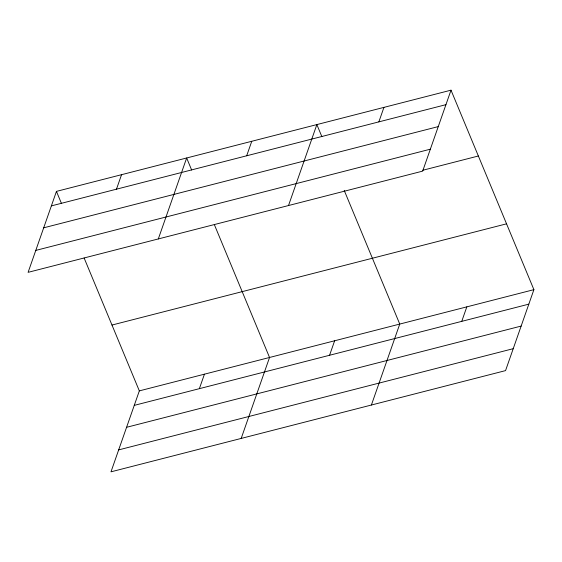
<?xml version="1.0" encoding="UTF-8"?>
<svg xmlns="http://www.w3.org/2000/svg" width="562" height="562" viewBox="0 0 562 562"><rect width="100%" height="100%" fill="white"/><g stroke="black" fill="none" stroke-linecap="round" stroke-linejoin="round"><path stroke-width="0.84" d="M56.446 191.389L28.1 272.345L422.666 171.122L451.012 90.173L56.446 191.389L61.455 203.437M116.475 189.183L121.554 174.691M158.308 238.941L186.654 157.992L191.656 170.033M84.138 258.028L139.334 390.878L110.988 471.827L505.554 370.611L533.9 289.655L451.012 90.173M246.683 155.779L251.762 141.287M199.362 388.665L204.442 374.173M288.51 205.537L316.863 124.588L321.864 136.629M241.189 438.423L269.542 357.474L214.347 224.624M378.865 121.87L383.937 107.377M329.571 355.261L334.643 340.769M371.398 405.026L399.751 324.07L344.211 190.413M461.746 321.352L466.825 306.859M51.374 205.889L445.94 104.665M43.696 227.814L438.255 126.598M35.778 250.413L430.344 149.19M422.329 170.377L478.367 155.997M111.986 325.047L506.545 223.824M139.334 390.878L533.9 289.655M134.262 405.371L528.828 304.147M126.583 427.303L521.143 326.079M118.666 449.895L513.232 348.679"/></g></svg>
